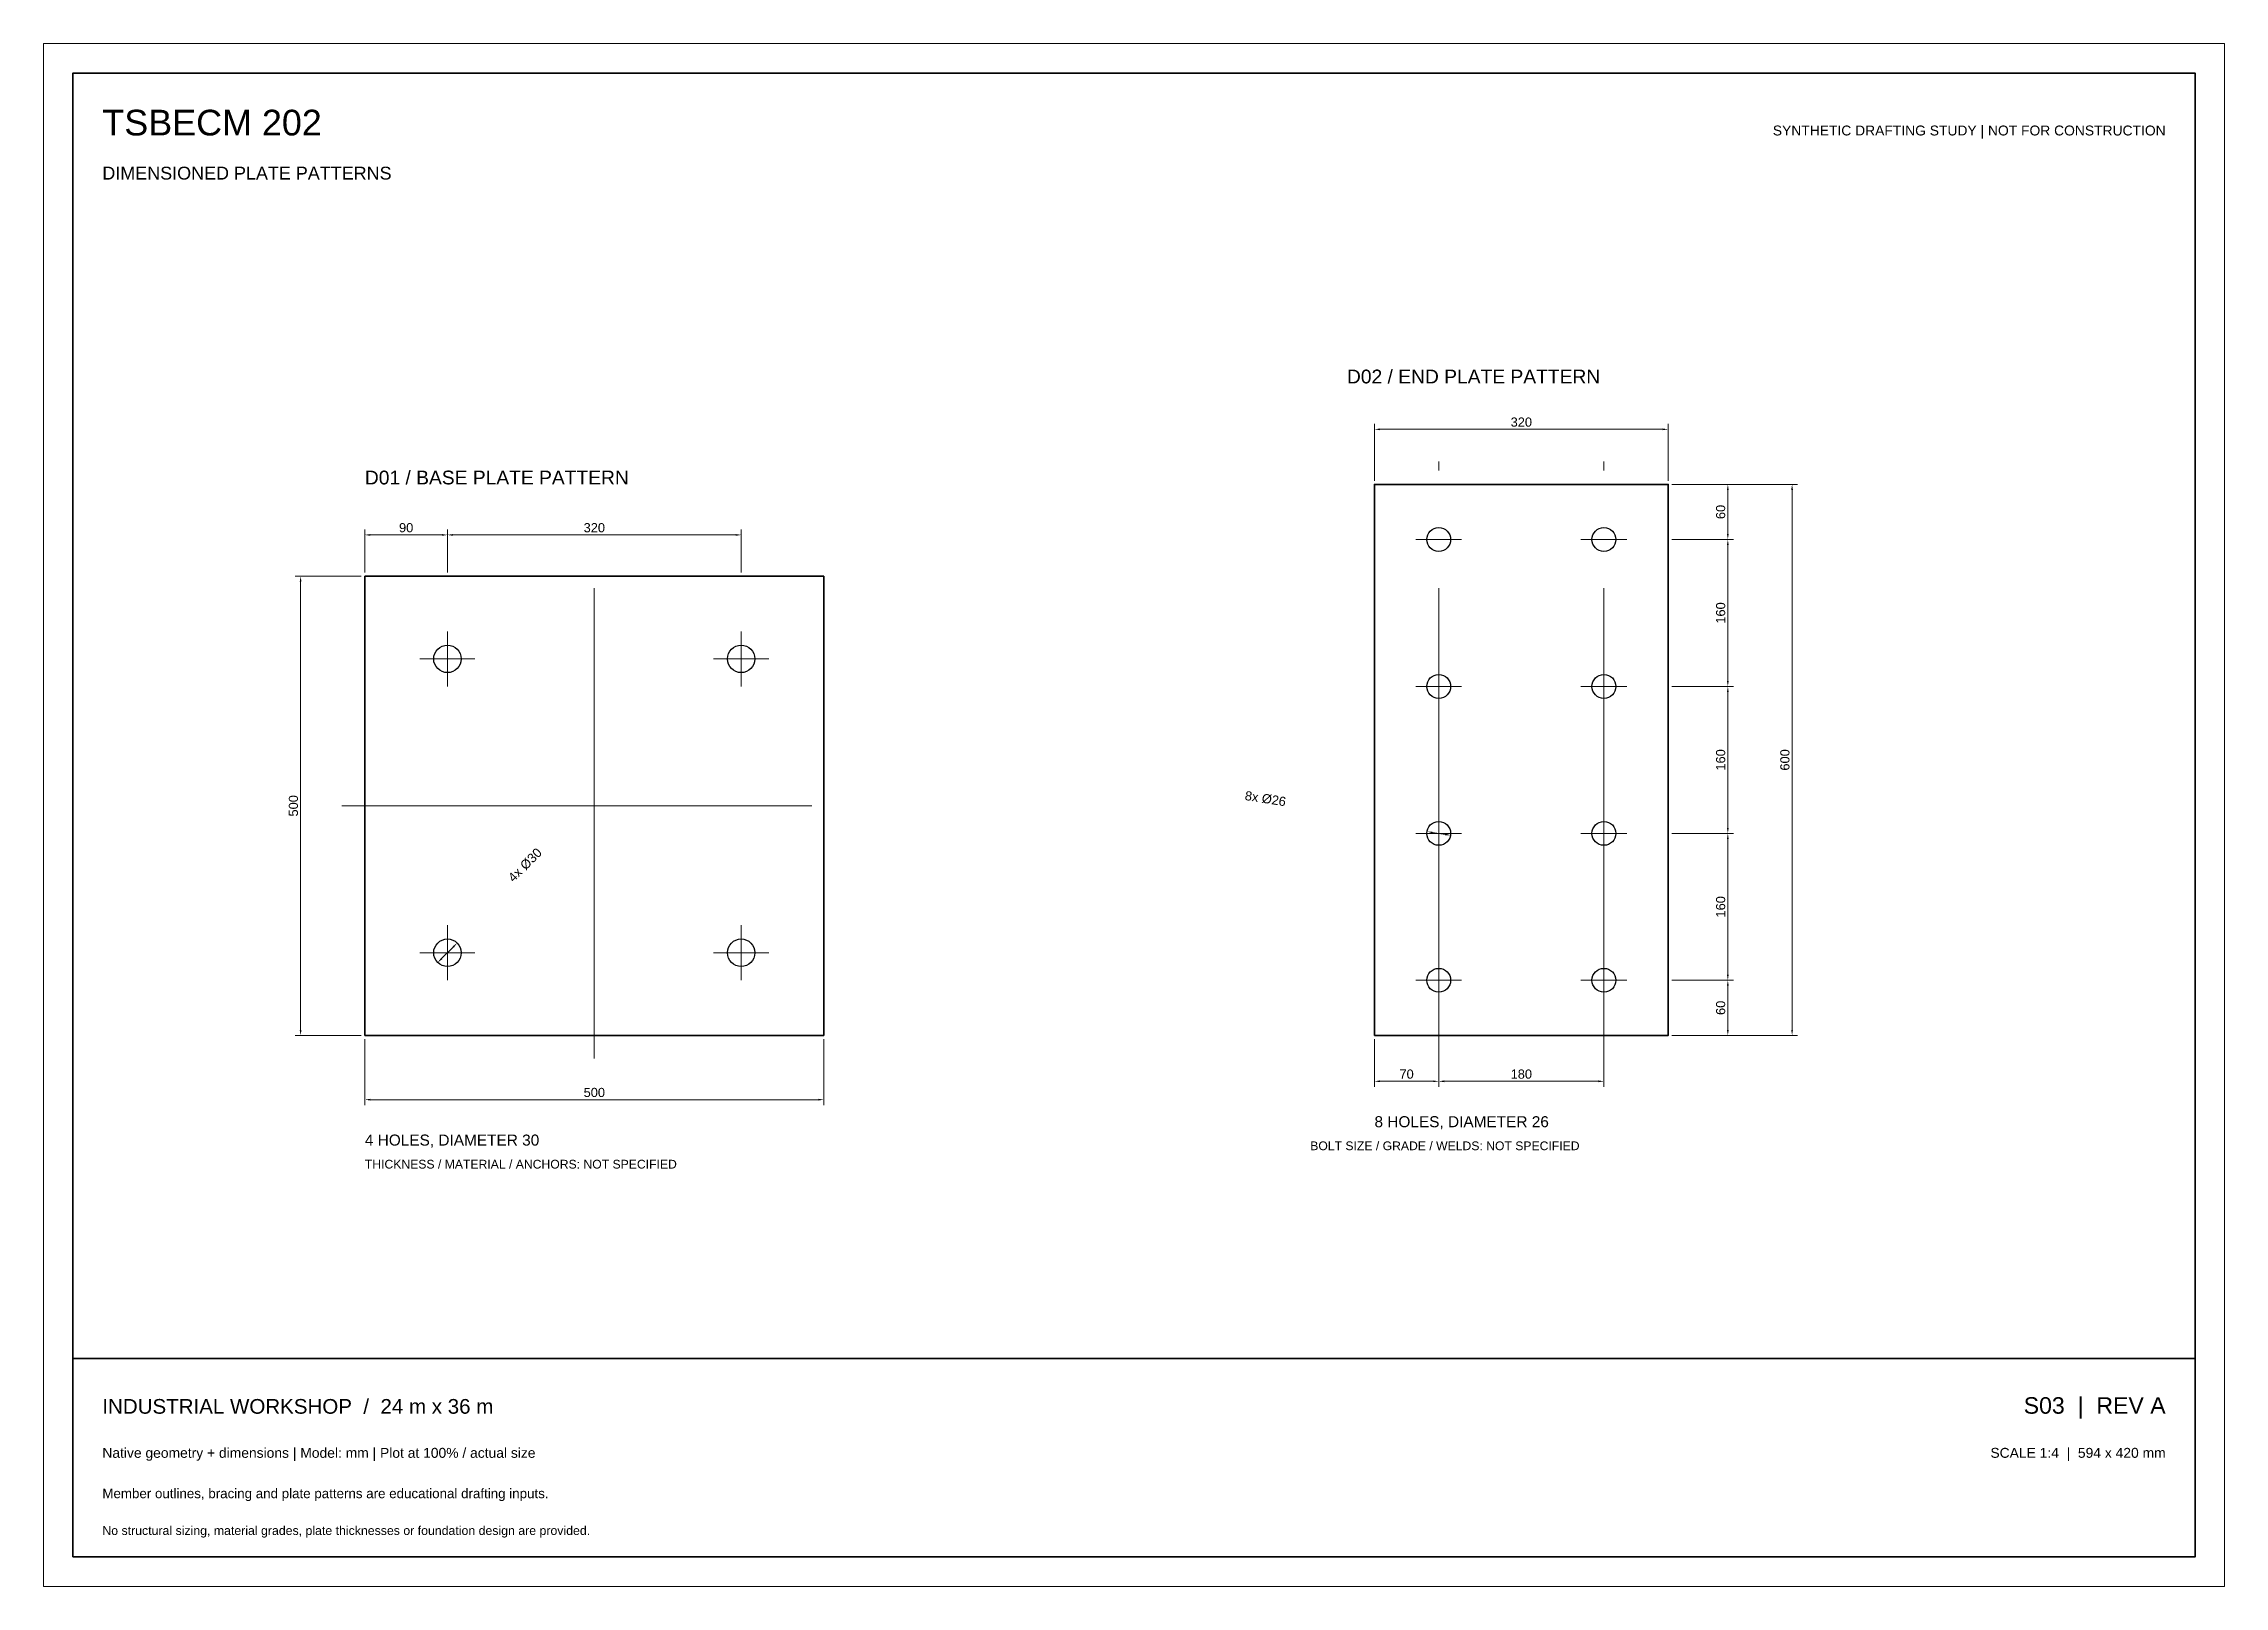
# Paper-space layout 'S03' of a CAD drawing. Header units: millimetres. Extents: x 0 to 594, y 0 to 420.
# The model-space entities are those that its viewports show. They can reach past a viewport. Long polylines and large blocks are cut down to what shows.
import ezdxf
from ezdxf.enums import TextEntityAlignment as Align

# ---------------------------------------------------------------- set-up
doc = ezdxf.new("R2010")
doc.units = ezdxf.units.MM
doc.linetypes.add('CAD_AXIS', pattern=[52, 32, -8, 4, -8])
for name, color, linetype, lineweight in [('AXES', 4, 'CAD_AXIS', 13), ('BASE_HOLES', 7, 'Continuous', 25), ('DIMENSIONS', 3, 'Continuous', 18), ('END_HOLES', 7, 'Continuous', 25), ('FRAME', 7, 'Continuous', 35), ('NOTES', 2, 'Continuous', 18), ('OUTLINE', 7, 'Continuous', 35)]:
    doc.layers.add(name, color=color, linetype=linetype, lineweight=lineweight)
doc.layers.add('VIEWPORT_NP', color=8, linetype='Continuous', lineweight=13, plot=False)
doc.styles.add('CAD_TEXT', font='arial.ttf')
doc.dimstyles.new('CAD_MM', dxfattribs={"dimtxt": 10, "dimasz": 6, "dimexe": 6, "dimexo": 4, "dimgap": 2.8, "dimtad": 1, "dimdec": 3, "dimtxsty": 'CAD_TEXT', "dimcen": 2.5, "dimazin": 3, "dimtfac": 1, "dimtmove": 0, "dimatfit": 3, "dimlwd": 18, "dimlwe": 13})

# ---------------------------------------------------------------- blocks, each defined once
blk = doc.blocks.new('_CLOSEDFILLED')
at = {"color": 0, "linetype": 'BYBLOCK'}
blk.add_solid([(-1, 0.16), (0, 0), (-1, -0.16)], dxfattribs=at)
blk = doc.blocks.new('*D5')
at = {"color": 0, "lineweight": 18}
blk.add_line((446.4, 696.4), (433.6, 683.6), dxfattribs=at)
at = {"layer": 'Defpoints'}
for p in [(440, 690), (450.6, 700.6)]:
    blk.add_point(p, dxfattribs=at)
at = {"layer": 'DIMENSIONS', "color": 0, "xscale": 6, "yscale": 6}
for p, rotation in [((450.6, 700.6), 45), ((429.4, 679.4), 225)]:
    blk.add_blockref('_CLOSEDFILLED', p, dxfattribs=dict(at, rotation=rotation))
at = {"layer": 'DIMENSIONS', "color": 0, "insert": (524.5, 785.5), "char_height": 10, "attachment_point": 5, "rotation": 45, "style": 'CAD_TEXT'}
blk.add_mtext('4x %%c30', dxfattribs=at)
blk = doc.blocks.new('*D15')
at = {"color": 0, "lineweight": 18}
blk.add_line((1513.1, 821.1), (1526.9, 818.9), dxfattribs=at)
at = {"layer": 'Defpoints'}
for p in [(1507.2, 822), (1520, 820)]:
    blk.add_point(p, dxfattribs=at)
at = {"layer": 'DIMENSIONS', "color": 0, "xscale": 6, "yscale": 6}
for p, rotation in [((1507.2, 822), 171.02737338510366), ((1532.8, 818), 351.02737338510366)]:
    blk.add_blockref('_CLOSEDFILLED', p, dxfattribs=dict(at, rotation=rotation))
at = {"layer": 'DIMENSIONS', "color": 0, "insert": (1331.2, 857.7), "char_height": 10, "attachment_point": 5, "rotation": 351.0274, "style": 'CAD_TEXT'}
blk.add_mtext('8x %%c26', dxfattribs=at)

msp = doc.modelspace()

# ---------------------------------------------------------------- linework, layer by layer
at = {"layer": 'AXES'}
for p, q in [((1520, 575), (1520, 1225)), ((1700, 575), (1700, 1225)), ((600, 575), (600, 1125)), ((1495, 1140), (1545, 1140)), ((1675, 1140), (1725, 1140)), ((440, 980), (440, 1040)), ((760, 980), (760, 1040)), ((410, 1010), (470, 1010)), ((730, 1010), (790, 1010)), ((1495, 980), (1545, 980)), ((1675, 980), (1725, 980)), ((325, 850), (875, 850)), ((1495, 820), (1545, 820)), ((1675, 820), (1725, 820)), ((440, 660), (440, 720)), ((760, 660), (760, 720)), ((410, 690), (470, 690)), ((730, 690), (790, 690)), ((1495, 660), (1545, 660)), ((1675, 660), (1725, 660))]:
    msp.add_line(p, q, dxfattribs=at)
at = {"layer": 'BASE_HOLES'}
for centre in [(440, 1010), (760, 1010), (440, 690), (760, 690)]:
    msp.add_circle(centre, 15, dxfattribs=at)
at = {"layer": 'END_HOLES'}
for centre in [(1520, 1140), (1700, 1140), (1520, 980), (1700, 980), (1520, 820), (1700, 820), (1520, 660), (1700, 660)]:
    msp.add_circle(centre, 13, dxfattribs=at)
at = {"layer": 'FRAME'}
msp.add_line((32, 248), (2344, 248), dxfattribs=at)
msp.add_lwpolyline([(32, 32), (2344, 32), (2344, 1648), (32, 1648)], close=True, dxfattribs=at)
at = {"layer": 'OUTLINE'}
for points in [[(1450, 600), (1770, 600), (1770, 1200), (1450, 1200)], [(350, 600), (850, 600), (850, 1100), (350, 1100)]]:
    msp.add_lwpolyline(points, close=True, dxfattribs=at)

# ---------------------------------------------------------------- texts
at = {"layer": 'NOTES', "style": 'CAD_TEXT'}
for s, height, p in [('TSBECM 202', 28, (64, 1580)), ('DIMENSIONED PLATE PATTERNS', 14, (64, 1532)), ('D02 / END PLATE PATTERN', 15, (1420, 1310)), ('D01 / BASE PLATE PATTERN', 15, (350, 1200)), ('8 HOLES, DIAMETER 26', 12, (1450, 500)), ('4 HOLES, DIAMETER 30', 12, (350, 480)), ('BOLT SIZE / GRADE / WELDS: NOT SPECIFIED', 9.5, (1380, 475)), ('THICKNESS / MATERIAL / ANCHORS: NOT SPECIFIED', 9.5, (350, 455)), ('INDUSTRIAL WORKSHOP  /  24 m x 36 m', 16, (64, 188)), ('Native geometry + dimensions | Model: mm | Plot at 100% / actual size', 10.8, (64, 140)), ('Member outlines, bracing and plate patterns are educational drafting inputs.', 10.4, (64, 96)), ('No structural sizing, material grades, plate thicknesses or foundation design are provided.', 9.6, (64, 56))]:
    msp.add_text(s, height=height, dxfattribs=at).set_placement(p)
for s, height, p in [('SYNTHETIC DRAFTING STUDY | NOT FOR CONSTRUCTION', 10.8, (2312, 1580)), ('S03  |  REV A', 18, (2312, 188)), ('SCALE 1:4  |  594 x 420 mm', 10.8, (2312, 140))]:
    msp.add_text(s, height=height, dxfattribs=at).set_placement(p, align=Align.RIGHT)

# ---------------------------------------------------------------- dimensions: what is measured, and where the dimension line sits
at = {"layer": 'DIMENSIONS'}
for base, p1, p2 in [((1450, 1260), (1450, 1200), (1770, 1200)), ((350, 1145), (350, 1100), (440, 1100)), ((440, 1145), (440, 1100), (760, 1100)), ((350, 530), (350, 600), (850, 600)), ((1450, 550), (1450, 600), (1520, 600)), ((1520, 550), (1520, 600), (1700, 600))]:
    msp.add_linear_dim(base=base, p1=p1, p2=p2, dimstyle='CAD_MM', dxfattribs=at).render()
for base, p1, p2 in [((1905, 600), (1770, 600), (1770, 1200)), ((1835, 1140), (1770, 1140), (1770, 1200)), ((1835, 980), (1770, 980), (1770, 1140)), ((280, 600), (350, 600), (350, 1100)), ((1835, 820), (1770, 820), (1770, 980)), ((1835, 660), (1770, 660), (1770, 820)), ((1835, 600), (1770, 600), (1770, 660))]:
    msp.add_linear_dim(base=base, p1=p1, p2=p2, angle=90, dimstyle='CAD_MM', dxfattribs=at).render()
for p1, p2, text, picture, middle in [((1532.8409, 817.9725), (1507.1591, 822.0275), '8x <>', '*D15', (1330, 850)), ((429.3934, 679.3934), (450.6066, 700.6066), '4x <>', '*D5', (530, 780))]:
    dim = msp.add_diameter_dim_2p(p1=p1, p2=p2, text=text, dimstyle='CAD_MM', dxfattribs=at)
    dim.commit()
    dim.dimension.update_dxf_attribs({"geometry": picture, "text_midpoint": middle, "dimtype": 163})

psp = doc.layouts.new('S03')

# ---------------------------------------------------------------- viewports
at = {"layer": 'VIEWPORT_NP'}
psp.add_viewport(center=(297, 210), size=(594, 420), view_center_point=(1188, 840), view_height=1680, dxfattribs=at)

doc.saveas('drawing.dxf')
